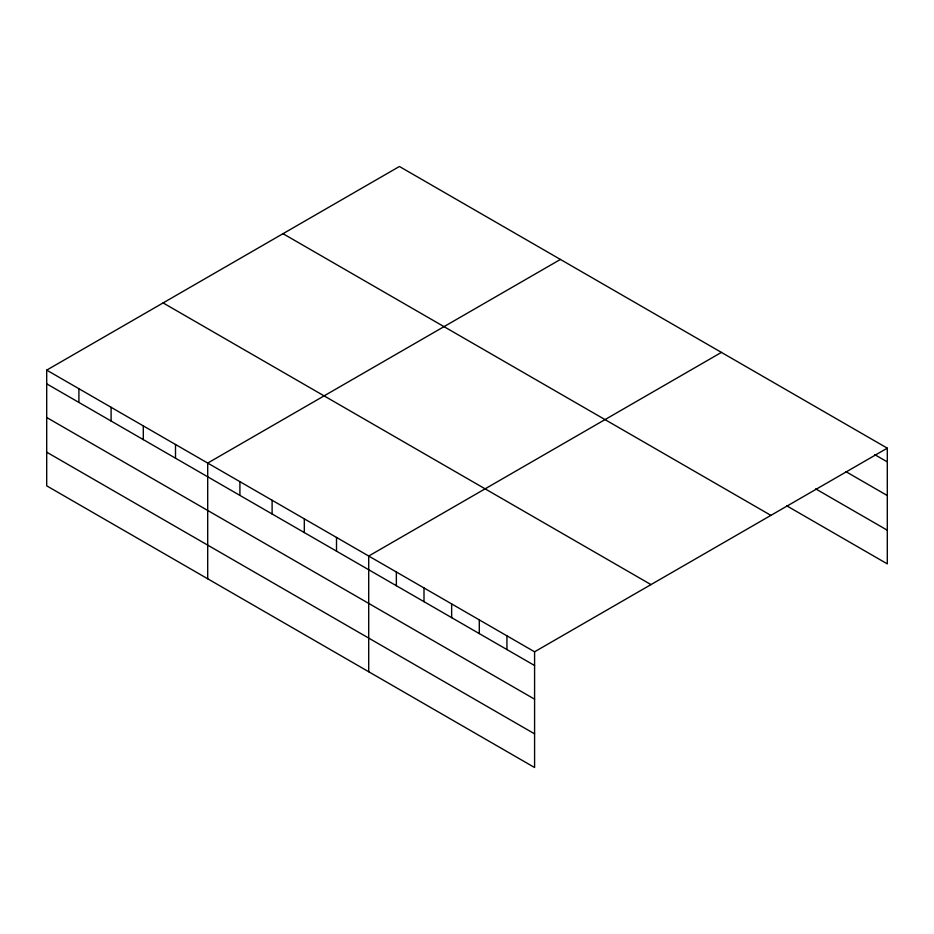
<?xml version="1.0" encoding="UTF-8"?>
<svg xmlns="http://www.w3.org/2000/svg" width="934" height="934" viewBox="0 0 934 934"><rect width="100%" height="100%" fill="white"/><g stroke="black" fill="none" stroke-linecap="round" stroke-linejoin="round"><path stroke-width="1.4" d="M534.587 699.181L534.587 651.804L46.7 370.121L46.7 485.832L534.587 767.514L534.587 699.181L46.7 417.498M46.7 370.121L399.413 166.486L887.3 448.168L887.3 563.879L786.767 505.831M560.412 259.442L207.698 463.077L207.698 578.788M721.422 352.398L368.708 556.034L368.708 671.744M534.587 651.804L887.3 448.168M874.738 454.636L887.3 461.886M845.83 471.6L887.3 495.545M815.674 488.867L887.3 530.22M283.014 233.687L770.9 515.37M163.1 302.92L650.986 584.602M46.7 383.839L534.587 665.522M46.7 452.173L534.587 733.855M506.94 635.844L506.94 649.562M479.294 619.884L479.294 633.602M451.647 603.913L451.647 617.643M424.001 587.953L424.001 601.683M396.355 571.993L396.355 585.711M336.509 537.435L336.509 551.165M304.309 518.849L304.309 532.567M272.109 500.262L272.109 513.98M239.91 481.664L239.91 495.394M175.499 444.491L175.499 458.209M143.299 425.892L143.299 439.622M111.099 407.306L111.099 421.024M78.9 388.707L78.9 402.437"/></g></svg>
